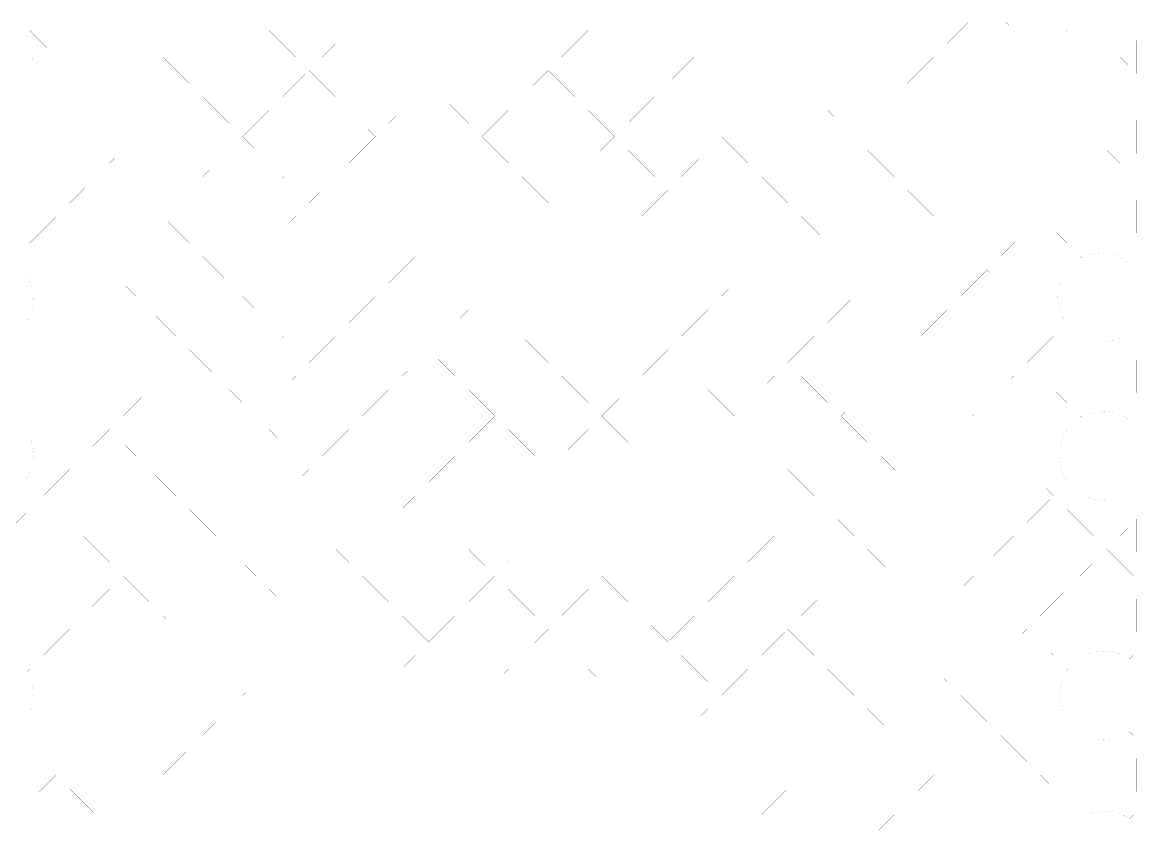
# Model space of a CAD drawing. Extents: x 726 to 4465, y 139 to 737.
# Drawn here: x 3950.43 to 3993.56, y 504.66 to 535.47 of the extents above; entities that cross this region are included whole.
import ezdxf

# ---------------------------------------------------------------- set-up
doc = ezdxf.new("R2010")
doc.units = 0
doc.layers.add('d_area', color=4, linetype='Continuous')
doc.layers.add('e_area', color=95, linetype='Continuous')

# ---------------------------------------------------------------- blocks, each defined once
blk = doc.blocks.new('PAD_R3')
at = {"layer": 'e_area', "const_width": 0.5}
blk.add_lwpolyline([(0.25, 0, 1), (-0.25, 0, 1)], format="xyb", close=True, dxfattribs=at)

msp = doc.modelspace()

# ---------------------------------------------------------------- linework, layer by layer
at = {"layer": 'd_area', "const_width": 0.00096}
for points in [[(3923.214, 475.222), (3923.214, 535.466), (4041.191, 535.466), (4041.191, 475.222), (3923.214, 475.222), (3923.214, 535.466), (3939.335, 535.466), (3939.335, 491.631, -0.112724), (3935.587, 475.222)], [(3950.562, 535.007, -0.14439), (3950.835, 534.08, -0.131148), (3950.608, 533.23), (3950.714, 533.124), (3951.732, 534.141), (3950.714, 535.159)], [(3991.131, 526.469), (3991.197, 526.403, -0.117767), (3991.968, 526.587, -0.156746), (3992.962, 526.268), (3993.164, 526.469), (3992.147, 527.485)], [(3950.563, 525.8, -0.150706), (3950.859, 524.839, -0.130085), (3950.636, 523.995), (3950.714, 523.916), (3951.732, 524.934), (3950.714, 525.952)], [(3991.145, 523.385), (3992.147, 522.383), (3993.165, 523.4), (3993.025, 523.54, -0.168526), (3991.968, 523.173, -0.126538)], [(3991.13, 520.33), (3991.176, 520.284, -0.129547), (3992.017, 520.506, -0.157796), (3993.017, 520.182), (3993.165, 520.33), (3992.147, 521.348)], [(3950.584, 517.909), (3950.714, 517.779), (3951.732, 518.797), (3950.714, 519.814), (3950.622, 519.722, -0.135664), (3950.864, 518.845, -0.146235)], [(3989.596, 518.797), (3990.614, 517.779), (3990.634, 517.799, -0.157794), (3990.31, 518.799, -0.157007), (3990.631, 519.795), (3990.612, 519.813)], [(3991.131, 517.262), (3992.147, 516.245), (3993.164, 517.262), (3993.013, 517.413, -0.157007), (3992.017, 517.092, -0.12875), (3991.18, 517.311)], [(3991.13, 511.123), (3991.19, 511.062, -0.131664), (3992.044, 511.291, -0.153862), (3993.022, 510.983), (3993.164, 511.124), (3992.147, 512.141)], [(3950.596, 508.689), (3950.714, 508.571), (3951.732, 509.589), (3950.715, 510.606), (3950.605, 510.495, -0.139105), (3950.859, 509.599, -0.141489)], [(3989.596, 509.589), (3990.612, 508.573), (3990.645, 508.605, -0.153868), (3990.337, 509.584, -0.154921), (3990.649, 510.569), (3990.612, 510.606)], [(3991.13, 508.055), (3992.147, 507.038), (3993.164, 508.054), (3993.028, 508.19, -0.154907), (3992.044, 507.877, -0.132734), (3991.184, 508.11)], [(3991.13, 504.985), (3991.213, 504.902, -0.133539), (3992.078, 505.137, -0.148601), (3993.028, 504.848), (3993.165, 504.985), (3992.147, 506.003)]]:
    msp.add_lwpolyline(points, format="xyb", close=True, dxfattribs=at)
for points in [[(3946.916, 535.466), (3951.442, 535.466), (3952.249, 534.659), (3953.056, 535.466), (3954.512, 535.466), (3955.319, 534.659), (3956.126, 535.466), (3957.581, 535.466), (3958.387, 534.66), (3959.193, 535.466), (3960.649, 535.466), (3961.456, 534.659), (3962.263, 535.466), (3963.719, 535.466), (3964.525, 534.66), (3965.331, 535.466), (3966.788, 535.466), (3967.594, 534.659), (3968.401, 535.466), (3969.857, 535.466), (3970.664, 534.659), (3971.471, 535.466), (3972.927, 535.466), (3973.734, 534.659), (3974.541, 535.466), (3975.994, 535.466), (3976.801, 534.659), (3977.608, 535.466), (3979.064, 535.466), (3979.87, 534.66), (3980.676, 535.466), (3982.134, 535.466), (3982.94, 534.66), (3983.746, 535.466), (3985.202, 535.466), (3986.009, 534.659), (3986.816, 535.466), (3988.272, 535.466), (3989.079, 534.659), (3989.885, 535.466), (3991.339, 535.466), (3992.146, 534.659), (3992.953, 535.466), (3994.277, 535.466)], [(3993.302, 534.78), (3992.663, 534.141)], [(3993.302, 533.503), (3993.302, 534.78)], [(3992.663, 534.141), (3993.302, 533.503)], [(3993.302, 531.71), (3992.665, 531.073)], [(3993.302, 530.435), (3993.302, 531.71)], [(3992.665, 531.073), (3993.302, 530.435)], [(3993.302, 528.64), (3992.665, 528.003)], [(3993.302, 527.365), (3993.302, 528.64)], [(3992.665, 528.003), (3993.302, 527.365)], [(3989.596, 524.934), (3990.473, 524.057)], [(3993.302, 522.503), (3992.665, 521.865)], [(3993.302, 521.228), (3993.302, 522.503)], [(3992.665, 521.865), (3993.302, 521.228)], [(3993.302, 516.365), (3992.665, 515.728)], [(3993.302, 515.09), (3993.302, 516.365)], [(3992.665, 515.728), (3993.302, 515.09)], [(3993.302, 513.295), (3992.665, 512.658)], [(3993.302, 512.021), (3993.302, 513.295)], [(3992.665, 512.658), (3993.302, 512.021)], [(3993.302, 507.158), (3992.665, 506.52)], [(3993.302, 505.883), (3993.302, 507.158)], [(3992.665, 506.52), (3993.302, 505.883)]]:
    msp.add_lwpolyline(points, dxfattribs=at)
for points in [[(3952.766, 534.141), (3953.784, 533.124), (3954.802, 534.141), (3953.784, 535.159)], [(3955.836, 534.141), (3956.853, 533.125), (3957.87, 534.142), (3956.854, 535.159)], [(3958.905, 534.142), (3959.922, 533.125), (3960.939, 534.141), (3959.921, 535.159)], [(3961.974, 534.141), (3962.99, 533.125), (3964.008, 534.143), (3962.991, 535.159)], [(3965.042, 534.143), (3966.06, 533.125), (3967.077, 534.142), (3966.06, 535.16)], [(3968.112, 534.142), (3969.129, 533.124), (3970.147, 534.141), (3969.129, 535.159)], [(3971.181, 534.141), (3972.199, 533.124), (3973.216, 534.141), (3972.199, 535.159)], [(3974.251, 534.141), (3975.267, 533.125), (3976.284, 534.141), (3975.267, 535.158)], [(3977.318, 534.141), (3978.335, 533.125), (3979.353, 534.143), (3978.336, 535.159)], [(3980.387, 534.143), (3981.405, 533.125), (3982.423, 534.143), (3981.405, 535.16)], [(3983.457, 534.143), (3984.475, 533.125), (3985.491, 534.141), (3984.474, 535.159)], [(3986.526, 534.141), (3987.544, 533.124), (3988.561, 534.141), (3987.544, 535.159)], [(3989.596, 534.141), (3990.612, 533.125), (3991.629, 534.141), (3990.612, 535.158)], [(3951.231, 532.606), (3952.249, 531.589), (3953.267, 532.606), (3952.249, 533.624)], [(3954.301, 532.606), (3955.318, 531.59), (3956.335, 532.608), (3955.319, 533.624)], [(3957.37, 532.608), (3958.388, 531.59), (3959.405, 532.607), (3958.387, 533.625)], [(3960.44, 532.607), (3961.456, 531.591), (3962.473, 532.608), (3961.456, 533.624)], [(3963.507, 532.608), (3964.525, 531.59), (3965.543, 532.608), (3964.525, 533.625)], [(3966.577, 532.608), (3967.595, 531.59), (3968.612, 532.607), (3967.594, 533.625)], [(3969.647, 532.607), (3970.664, 531.589), (3971.681, 532.606), (3970.664, 533.624)], [(3972.716, 532.606), (3973.733, 531.59), (3974.75, 532.608), (3973.734, 533.624)], [(3975.785, 532.608), (3976.801, 531.591), (3977.818, 532.608), (3976.801, 533.624)], [(3978.852, 532.608), (3979.87, 531.59), (3980.888, 532.608), (3979.87, 533.625)], [(3981.922, 532.608), (3982.94, 531.59), (3983.958, 532.608), (3982.94, 533.625)], [(3984.992, 532.608), (3986.01, 531.59), (3987.026, 532.606), (3986.009, 533.624)], [(3988.061, 532.606), (3989.077, 531.59), (3990.095, 532.608), (3989.079, 533.624)], [(3991.13, 532.608), (3992.147, 531.59), (3993.164, 532.606), (3992.146, 533.624)], [(3949.697, 531.073), (3950.715, 530.055), (3951.732, 531.071), (3950.714, 532.089)], [(3952.766, 531.071), (3953.783, 530.055), (3954.8, 531.073), (3953.784, 532.089)], [(3955.835, 531.073), (3956.853, 530.055), (3957.87, 531.073), (3956.853, 532.09)], [(3958.905, 531.073), (3959.921, 530.056), (3960.939, 531.073), (3959.922, 532.09)], [(3961.973, 531.073), (3962.991, 530.056), (3964.008, 531.073), (3962.99, 532.09)], [(3965.042, 531.073), (3966.06, 530.055), (3967.078, 531.073), (3966.06, 532.09)], [(3968.112, 531.073), (3969.13, 530.055), (3970.147, 531.072), (3969.129, 532.09)], [(3971.182, 531.072), (3972.198, 530.055), (3973.215, 531.073), (3972.199, 532.089)], [(3974.25, 531.073), (3975.266, 530.056), (3976.284, 531.074), (3975.267, 532.09)], [(3977.318, 531.074), (3978.336, 530.056), (3979.353, 531.073), (3978.335, 532.09)], [(3980.387, 531.073), (3981.405, 530.055), (3982.423, 531.073), (3981.405, 532.09)], [(3983.457, 531.073), (3984.475, 530.055), (3985.493, 531.073), (3984.475, 532.09)], [(3986.527, 531.073), (3987.544, 530.056), (3988.56, 531.073), (3987.544, 532.089)], [(3989.595, 531.073), (3990.612, 530.055), (3991.63, 531.073), (3990.612, 532.09)], [(3951.232, 529.538), (3952.249, 528.521), (3953.265, 529.538), (3952.249, 530.554)], [(3954.3, 529.538), (3955.318, 528.52), (3956.335, 529.538), (3955.318, 530.555)], [(3957.37, 529.538), (3958.386, 528.521), (3959.404, 529.539), (3958.388, 530.555)], [(3960.439, 529.539), (3961.456, 528.521), (3962.474, 529.538), (3961.456, 530.556)], [(3963.508, 529.538), (3964.526, 528.521), (3965.543, 529.538), (3964.525, 530.555)], [(3966.577, 529.538), (3967.595, 528.52), (3968.613, 529.538), (3967.595, 530.555)], [(3969.647, 529.538), (3970.664, 528.521), (3971.681, 529.538), (3970.664, 530.555)], [(3972.715, 529.538), (3973.732, 528.522), (3974.749, 529.539), (3973.733, 530.555)], [(3975.784, 529.539), (3976.801, 528.521), (3977.819, 529.539), (3976.801, 530.557)], [(3978.853, 529.539), (3979.871, 528.521), (3980.888, 529.538), (3979.87, 530.555)], [(3981.922, 529.538), (3982.94, 528.52), (3983.958, 529.538), (3982.94, 530.555)], [(3984.992, 529.538), (3986.009, 528.521), (3987.026, 529.539), (3986.01, 530.555)], [(3988.061, 529.539), (3989.079, 528.521), (3990.095, 529.538), (3989.077, 530.555)], [(3991.13, 529.538), (3992.147, 528.52), (3993.165, 529.538), (3992.147, 530.555)], [(3949.697, 528.003), (3950.714, 526.986), (3951.732, 528.004), (3950.715, 529.02)], [(3952.766, 528.004), (3953.784, 526.986), (3954.8, 528.003), (3953.783, 529.02)], [(3955.835, 528.003), (3956.851, 526.986), (3957.869, 528.004), (3956.853, 529.02)], [(3958.904, 528.004), (3959.921, 526.986), (3960.939, 528.004), (3959.921, 529.022)], [(3961.974, 528.004), (3962.991, 526.986), (3964.009, 528.003), (3962.991, 529.021)], [(3965.043, 528.003), (3966.061, 526.986), (3967.078, 528.003), (3966.06, 529.02)], [(3968.112, 528.003), (3969.129, 526.986), (3970.147, 528.004), (3969.13, 529.02)], [(3971.181, 528.004), (3972.198, 526.987), (3973.215, 528.004), (3972.198, 529.021)], [(3974.249, 528.004), (3975.267, 526.987), (3976.284, 528.004), (3975.266, 529.022)], [(3977.318, 528.004), (3978.336, 526.986), (3979.354, 528.004), (3978.336, 529.022)], [(3980.388, 528.004), (3981.406, 526.986), (3982.423, 528.003), (3981.405, 529.02)], [(3983.457, 528.003), (3984.474, 526.986), (3985.492, 528.004), (3984.475, 529.02)], [(3986.526, 528.004), (3987.544, 526.986), (3988.561, 528.004), (3987.544, 529.021)], [(3989.596, 528.004), (3990.614, 526.986), (3991.63, 528.003), (3990.612, 529.02)], [(3951.231, 526.469), (3952.249, 525.451), (3953.267, 526.469), (3952.249, 527.487)], [(3954.301, 526.469), (3955.318, 525.452), (3956.334, 526.469), (3955.318, 527.485)], [(3957.369, 526.469), (3958.386, 525.451), (3959.404, 526.469), (3958.386, 527.487)], [(3960.439, 526.469), (3961.456, 525.451), (3962.474, 526.469), (3961.456, 527.487)], [(3963.509, 526.469), (3964.526, 525.451), (3965.544, 526.468), (3964.526, 527.486)], [(3966.578, 526.468), (3967.595, 525.452), (3968.612, 526.469), (3967.595, 527.485)], [(3969.646, 526.469), (3970.663, 525.452), (3971.68, 526.47), (3970.664, 527.487)], [(3972.715, 526.47), (3973.733, 525.452), (3974.749, 526.469), (3973.732, 527.487)], [(3975.784, 526.469), (3976.802, 525.452), (3977.819, 526.469), (3976.801, 527.487)], [(3978.853, 526.469), (3979.871, 525.451), (3980.889, 526.469), (3979.871, 527.487)], [(3981.923, 526.469), (3982.94, 525.452), (3983.957, 526.469), (3982.94, 527.485)], [(3984.991, 526.469), (3986.009, 525.451), (3987.026, 526.469), (3986.009, 527.486)], [(3988.061, 526.469), (3989.079, 525.451), (3990.096, 526.469), (3989.079, 527.487)], [(3952.766, 524.934), (3953.783, 523.917), (3954.8, 524.935), (3953.784, 525.952)], [(3955.835, 524.935), (3956.853, 523.917), (3957.869, 524.934), (3956.851, 525.952)], [(3958.904, 524.934), (3959.921, 523.916), (3960.939, 524.934), (3959.921, 525.952)], [(3961.974, 524.934), (3962.991, 523.916), (3964.009, 524.934), (3962.991, 525.952)], [(3965.044, 524.934), (3966.06, 523.917), (3967.077, 524.935), (3966.061, 525.951)], [(3968.112, 524.935), (3969.128, 523.918), (3970.145, 524.935), (3969.129, 525.952)], [(3971.18, 524.935), (3972.198, 523.917), (3973.215, 524.935), (3972.198, 525.953)], [(3974.25, 524.935), (3975.267, 523.917), (3976.284, 524.934), (3975.267, 525.952)], [(3977.319, 524.934), (3978.337, 523.917), (3979.354, 524.934), (3978.336, 525.952)], [(3980.388, 524.934), (3981.405, 523.917), (3982.423, 524.935), (3981.406, 525.952)], [(3983.457, 524.935), (3984.475, 523.917), (3985.491, 524.934), (3984.474, 525.951)], [(3986.526, 524.934), (3987.544, 523.916), (3988.561, 524.934), (3987.544, 525.952)], [(3951.231, 523.399), (3952.248, 522.382), (3953.266, 523.4), (3952.249, 524.417)], [(3954.3, 523.4), (3955.318, 522.383), (3956.335, 523.4), (3955.318, 524.418)], [(3957.37, 523.4), (3958.388, 522.383), (3959.404, 523.399), (3958.386, 524.417)], [(3960.439, 523.399), (3961.456, 522.381), (3962.474, 523.399), (3961.456, 524.417)], [(3963.509, 523.399), (3964.525, 522.382), (3965.543, 523.4), (3964.526, 524.417)], [(3966.577, 523.4), (3967.594, 522.384), (3968.611, 523.401), (3967.595, 524.417)], [(3969.645, 523.401), (3970.663, 522.383), (3971.68, 523.4), (3970.663, 524.418)], [(3972.715, 523.4), (3973.733, 522.383), (3974.75, 523.4), (3973.733, 524.418)], [(3975.785, 523.4), (3976.802, 522.383), (3977.819, 523.399), (3976.802, 524.417)], [(3978.854, 523.399), (3979.871, 522.383), (3980.888, 523.4), (3979.871, 524.417)], [(3981.922, 523.4), (3982.94, 522.383), (3983.958, 523.4), (3982.94, 524.418)], [(3984.992, 523.4), (3986.01, 522.383), (3987.026, 523.399), (3986.009, 524.417)], [(3988.061, 523.399), (3989.077, 522.383), (3990.095, 523.4), (3989.079, 524.417)], [(3949.697, 521.865), (3950.714, 520.849), (3951.731, 521.865), (3950.714, 522.882)], [(3952.765, 521.865), (3953.783, 520.848), (3954.8, 521.865), (3953.783, 522.883)], [(3955.835, 521.865), (3956.853, 520.848), (3957.87, 521.865), (3956.853, 522.883)], [(3958.905, 521.865), (3959.923, 520.848), (3960.939, 521.864), (3959.921, 522.882)], [(3961.974, 521.864), (3962.99, 520.848), (3964.008, 521.865), (3962.991, 522.882)], [(3965.042, 521.865), (3966.059, 520.849), (3967.077, 521.866), (3966.06, 522.883)], [(3968.111, 521.866), (3969.129, 520.849), (3970.146, 521.866), (3969.128, 522.884)], [(3971.18, 521.866), (3972.198, 520.848), (3973.215, 521.865), (3972.198, 522.883)], [(3974.25, 521.865), (3975.267, 520.848), (3976.285, 521.865), (3975.267, 522.883)], [(3977.32, 521.865), (3978.337, 520.848), (3979.353, 521.865), (3978.337, 522.882)], [(3980.388, 521.865), (3981.405, 520.848), (3982.423, 521.865), (3981.405, 522.883)], [(3983.457, 521.865), (3984.475, 520.848), (3985.493, 521.865), (3984.475, 522.883)], [(3986.527, 521.865), (3987.544, 520.849), (3988.56, 521.865), (3987.544, 522.882)], [(3989.595, 521.865), (3990.612, 520.848), (3991.63, 521.865), (3990.612, 522.883)], [(3951.231, 520.331), (3952.249, 519.314), (3953.265, 520.33), (3952.248, 521.348)], [(3954.3, 520.33), (3955.318, 519.313), (3956.335, 520.33), (3955.318, 521.348)], [(3957.37, 520.33), (3958.388, 519.313), (3959.405, 520.33), (3958.388, 521.348)], [(3960.44, 520.33), (3961.456, 519.314), (3962.473, 520.33), (3961.456, 521.347)], [(3963.507, 520.33), (3964.524, 519.314), (3965.542, 520.331), (3964.525, 521.348)], [(3966.576, 520.331), (3967.594, 519.314), (3968.612, 520.331), (3967.594, 521.349)], [(3969.646, 520.331), (3970.664, 519.314), (3971.681, 520.331), (3970.663, 521.349)], [(3972.715, 520.331), (3973.733, 519.313), (3974.75, 520.33), (3973.733, 521.348)], [(3975.785, 520.33), (3976.802, 519.313), (3977.819, 520.331), (3976.802, 521.348)], [(3978.854, 520.331), (3979.871, 519.314), (3980.888, 520.331), (3979.871, 521.348)], [(3981.922, 520.331), (3982.94, 519.313), (3983.958, 520.33), (3982.94, 521.348)], [(3984.992, 520.33), (3986.009, 519.314), (3987.026, 520.331), (3986.01, 521.348)], [(3988.061, 520.331), (3989.079, 519.314), (3990.095, 520.33), (3989.077, 521.348)], [(3952.766, 518.797), (3953.784, 517.779), (3954.8, 518.795), (3953.783, 519.813)], [(3955.835, 518.795), (3956.853, 517.778), (3957.87, 518.795), (3956.853, 519.813)], [(3958.905, 518.795), (3959.921, 517.779), (3960.939, 518.797), (3959.923, 519.813)], [(3961.974, 518.797), (3962.99, 517.78), (3964.007, 518.797), (3962.99, 519.813)], [(3965.041, 518.797), (3966.059, 517.779), (3967.077, 518.797), (3966.059, 519.814)], [(3968.111, 518.797), (3969.129, 517.779), (3970.147, 518.797), (3969.129, 519.814)], [(3971.181, 518.797), (3972.199, 517.779), (3973.216, 518.796), (3972.198, 519.814)], [(3974.25, 518.796), (3975.267, 517.779), (3976.284, 518.796), (3975.267, 519.813)], [(3977.319, 518.796), (3978.336, 517.779), (3979.354, 518.797), (3978.337, 519.814)], [(3980.388, 518.797), (3981.406, 517.779), (3982.423, 518.796), (3981.405, 519.813)], [(3983.457, 518.796), (3984.474, 517.779), (3985.491, 518.797), (3984.475, 519.813)], [(3986.526, 518.797), (3987.544, 517.779), (3988.561, 518.797), (3987.544, 519.814)], [(3951.231, 517.262), (3952.249, 516.244), (3953.267, 517.262), (3952.249, 518.279)], [(3954.301, 517.262), (3955.319, 516.244), (3956.335, 517.26), (3955.318, 518.278)], [(3957.37, 517.26), (3958.386, 516.244), (3959.404, 517.262), (3958.388, 518.278)], [(3960.439, 517.262), (3961.455, 516.245), (3962.473, 517.263), (3961.456, 518.279)], [(3963.507, 517.263), (3964.525, 516.245), (3965.542, 517.262), (3964.524, 518.279)], [(3966.576, 517.262), (3967.594, 516.244), (3968.612, 517.262), (3967.594, 518.279)], [(3969.646, 517.262), (3970.664, 516.244), (3971.681, 517.262), (3970.664, 518.279)], [(3972.716, 517.262), (3973.733, 516.245), (3974.75, 517.262), (3973.733, 518.279)], [(3975.784, 517.262), (3976.802, 516.244), (3977.819, 517.262), (3976.802, 518.279)], [(3978.853, 517.262), (3979.871, 516.244), (3980.889, 517.262), (3979.871, 518.279)], [(3981.923, 517.262), (3982.94, 516.245), (3983.957, 517.262), (3982.94, 518.278)], [(3984.991, 517.262), (3986.009, 516.244), (3987.026, 517.262), (3986.009, 518.279)], [(3988.061, 517.262), (3989.079, 516.244), (3990.096, 517.262), (3989.079, 518.279)], [(3949.696, 515.727), (3950.714, 514.709), (3951.732, 515.727), (3950.714, 516.744)], [(3952.766, 515.727), (3953.784, 514.709), (3954.802, 515.727), (3953.784, 516.744)], [(3955.836, 515.727), (3956.853, 514.71), (3957.869, 515.727), (3956.853, 516.743)], [(3958.904, 515.727), (3959.92, 514.71), (3960.938, 515.728), (3959.921, 516.744)], [(3961.972, 515.728), (3962.99, 514.71), (3964.008, 515.728), (3962.99, 516.746)], [(3965.042, 515.728), (3966.06, 514.71), (3967.077, 515.727), (3966.059, 516.744)], [(3968.111, 515.727), (3969.129, 514.709), (3970.147, 515.727), (3969.129, 516.744)], [(3971.181, 515.727), (3972.198, 514.71), (3973.216, 515.727), (3972.199, 516.744)], [(3974.25, 515.727), (3975.267, 514.71), (3976.284, 515.727), (3975.267, 516.744)], [(3977.319, 515.727), (3978.337, 514.709), (3979.354, 515.727), (3978.336, 516.744)], [(3980.388, 515.727), (3981.405, 514.71), (3982.423, 515.728), (3981.406, 516.744)], [(3983.457, 515.728), (3984.475, 514.71), (3985.492, 515.727), (3984.474, 516.745)], [(3986.526, 515.727), (3987.544, 514.709), (3988.561, 515.727), (3987.544, 516.744)], [(3989.596, 515.727), (3990.612, 514.71), (3991.63, 515.728), (3990.614, 516.744)], [(3951.231, 514.192), (3952.249, 513.174), (3953.267, 514.192), (3952.249, 515.209)], [(3954.301, 514.192), (3955.318, 513.175), (3956.335, 514.193), (3955.319, 515.209)], [(3957.37, 514.193), (3958.386, 513.176), (3959.403, 514.193), (3958.386, 515.209)], [(3960.437, 514.193), (3961.455, 513.175), (3962.473, 514.193), (3961.455, 515.211)], [(3963.507, 514.193), (3964.525, 513.175), (3965.543, 514.193), (3964.525, 515.211)], [(3966.577, 514.193), (3967.595, 513.175), (3968.612, 514.192), (3967.594, 515.209)], [(3969.646, 514.192), (3970.663, 513.175), (3971.681, 514.192), (3970.664, 515.209)], [(3972.715, 514.192), (3973.732, 513.175), (3974.75, 514.193), (3973.733, 515.21)], [(3975.785, 514.193), (3976.802, 513.175), (3977.819, 514.192), (3976.802, 515.21)], [(3978.854, 514.192), (3979.87, 513.175), (3980.888, 514.193), (3979.871, 515.209)], [(3981.922, 514.193), (3982.94, 513.175), (3983.958, 514.193), (3982.94, 515.211)], [(3984.992, 514.193), (3986.01, 513.175), (3987.026, 514.192), (3986.009, 515.21)], [(3988.061, 514.192), (3989.078, 513.175), (3990.095, 514.193), (3989.079, 515.209)], [(3991.13, 514.193), (3992.147, 513.175), (3993.165, 514.193), (3992.147, 515.211)], [(3949.697, 512.658), (3950.715, 511.64), (3951.732, 512.657), (3950.714, 513.674)], [(3952.766, 512.657), (3953.783, 511.64), (3954.8, 512.658), (3953.784, 513.674)], [(3955.835, 512.658), (3956.851, 511.641), (3957.869, 512.659), (3956.853, 513.676)], [(3958.904, 512.659), (3959.921, 511.641), (3960.938, 512.658), (3959.92, 513.676)], [(3961.972, 512.658), (3962.99, 511.64), (3964.008, 512.658), (3962.99, 513.676)], [(3965.042, 512.658), (3966.06, 511.64), (3967.078, 512.658), (3966.06, 513.676)], [(3968.112, 512.658), (3969.129, 511.641), (3970.146, 512.657), (3969.129, 513.674)], [(3971.18, 512.657), (3972.198, 511.64), (3973.215, 512.658), (3972.198, 513.675)], [(3974.25, 512.658), (3975.267, 511.64), (3976.285, 512.658), (3975.267, 513.676)], [(3977.32, 512.658), (3978.336, 511.641), (3979.353, 512.658), (3978.337, 513.675)], [(3980.388, 512.658), (3981.405, 511.64), (3982.423, 512.658), (3981.405, 513.676)], [(3983.457, 512.658), (3984.475, 511.64), (3985.493, 512.658), (3984.475, 513.676)], [(3986.527, 512.658), (3987.544, 511.641), (3988.56, 512.658), (3987.544, 513.674)], [(3989.595, 512.658), (3990.612, 511.64), (3991.63, 512.658), (3990.612, 513.676)], [(3951.232, 511.123), (3952.249, 510.106), (3953.266, 511.123), (3952.249, 512.139)], [(3954.3, 511.123), (3955.316, 510.106), (3956.334, 511.124), (3955.318, 512.141)], [(3957.369, 511.124), (3958.386, 510.106), (3959.404, 511.124), (3958.386, 512.142)], [(3960.439, 511.124), (3961.456, 510.106), (3962.473, 511.123), (3961.455, 512.141)], [(3963.507, 511.123), (3964.525, 510.105), (3965.543, 511.123), (3964.525, 512.141)], [(3966.577, 511.123), (3967.594, 510.106), (3968.612, 511.123), (3967.595, 512.141)], [(3969.647, 511.123), (3970.664, 510.106), (3971.68, 511.123), (3970.663, 512.14)], [(3972.715, 511.123), (3973.733, 510.105), (3974.75, 511.123), (3973.732, 512.141)], [(3975.785, 511.123), (3976.801, 510.106), (3977.819, 511.124), (3976.802, 512.141)], [(3978.853, 511.124), (3979.871, 510.106), (3980.888, 511.123), (3979.87, 512.141)], [(3981.922, 511.123), (3982.94, 510.105), (3983.958, 511.123), (3982.94, 512.141)], [(3984.992, 511.123), (3986.009, 510.106), (3987.026, 511.124), (3986.01, 512.141)], [(3988.061, 511.124), (3989.079, 510.106), (3990.095, 511.123), (3989.078, 512.141)], [(3952.766, 509.589), (3953.783, 508.573), (3954.799, 509.589), (3953.783, 510.606)], [(3955.834, 509.589), (3956.851, 508.571), (3957.869, 509.589), (3956.851, 510.607)], [(3958.904, 509.589), (3959.921, 508.571), (3960.939, 509.589), (3959.921, 510.607)], [(3961.974, 509.589), (3962.991, 508.571), (3964.008, 509.588), (3962.99, 510.606)], [(3965.042, 509.588), (3966.06, 508.571), (3967.077, 509.588), (3966.06, 510.606)], [(3968.112, 509.588), (3969.129, 508.571), (3970.147, 509.589), (3969.129, 510.606)], [(3971.181, 509.589), (3972.199, 508.571), (3973.215, 509.588), (3972.198, 510.606)], [(3974.25, 509.588), (3975.266, 508.571), (3976.284, 509.589), (3975.267, 510.606)], [(3977.318, 509.589), (3978.336, 508.571), (3979.354, 509.589), (3978.336, 510.607)], [(3980.388, 509.589), (3981.406, 508.571), (3982.423, 509.588), (3981.405, 510.606)], [(3983.457, 509.588), (3984.474, 508.571), (3985.492, 509.589), (3984.475, 510.606)], [(3986.526, 509.589), (3987.544, 508.571), (3988.561, 509.589), (3987.544, 510.607)], [(3951.231, 508.054), (3952.248, 507.038), (3953.265, 508.055), (3952.249, 509.072)], [(3954.3, 508.055), (3955.318, 507.038), (3956.334, 508.054), (3955.316, 509.072)], [(3957.369, 508.054), (3958.386, 507.036), (3959.404, 508.054), (3958.386, 509.072)], [(3960.439, 508.054), (3961.456, 507.036), (3962.474, 508.054), (3961.456, 509.072)], [(3963.509, 508.054), (3964.526, 507.037), (3965.542, 508.053), (3964.525, 509.071)], [(3966.577, 508.053), (3967.594, 507.036), (3968.612, 508.054), (3967.595, 509.071)], [(3969.646, 508.054), (3970.664, 507.036), (3971.681, 508.054), (3970.664, 509.072)], [(3972.716, 508.054), (3973.733, 507.038), (3974.749, 508.054), (3973.732, 509.071)], [(3975.784, 508.054), (3976.801, 507.036), (3977.819, 508.054), (3976.801, 509.072)], [(3978.853, 508.054), (3979.871, 507.036), (3980.889, 508.054), (3979.871, 509.072)], [(3981.923, 508.054), (3982.94, 507.037), (3983.957, 508.054), (3982.94, 509.071)], [(3984.991, 508.054), (3986.009, 507.037), (3987.026, 508.054), (3986.009, 509.072)], [(3988.061, 508.054), (3989.077, 507.038), (3990.095, 508.055), (3989.079, 509.072)], [(3949.696, 506.519), (3950.713, 505.503), (3951.731, 506.52), (3950.714, 507.537)], [(3952.765, 506.52), (3953.783, 505.503), (3954.8, 506.52), (3953.783, 507.538)], [(3955.835, 506.52), (3956.853, 505.503), (3957.869, 506.519), (3956.851, 507.537)], [(3958.904, 506.519), (3959.921, 505.501), (3960.939, 506.519), (3959.921, 507.537)], [(3961.974, 506.519), (3962.991, 505.502), (3964.009, 506.52), (3962.991, 507.537)], [(3965.043, 506.52), (3966.06, 505.503), (3967.077, 506.519), (3966.06, 507.536)], [(3968.111, 506.519), (3969.129, 505.501), (3970.147, 506.519), (3969.129, 507.537)], [(3971.181, 506.519), (3972.198, 505.503), (3973.215, 506.52), (3972.199, 507.537)], [(3974.25, 506.52), (3975.267, 505.503), (3976.284, 506.519), (3975.266, 507.537)], [(3977.318, 506.519), (3978.336, 505.501), (3979.354, 506.519), (3978.336, 507.537)], [(3980.388, 506.519), (3981.405, 505.502), (3982.423, 506.52), (3981.406, 507.537)], [(3983.457, 506.52), (3984.475, 505.503), (3985.492, 506.519), (3984.474, 507.537)], [(3986.526, 506.519), (3987.543, 505.503), (3988.56, 506.52), (3987.544, 507.537)], [(3989.595, 506.52), (3990.612, 505.503), (3991.63, 506.52), (3990.612, 507.538)], [(3951.23, 504.985), (3952.248, 503.968), (3953.265, 504.985), (3952.248, 506.003)], [(3954.3, 504.985), (3955.318, 503.968), (3956.335, 504.985), (3955.318, 506.003)], [(3957.37, 504.985), (3958.388, 503.968), (3959.404, 504.984), (3958.386, 506.002)], [(3960.439, 504.984), (3961.456, 503.967), (3962.474, 504.985), (3961.456, 506.002)], [(3963.508, 504.985), (3964.525, 503.968), (3965.543, 504.985), (3964.526, 506.002)], [(3966.577, 504.985), (3967.595, 503.968), (3968.612, 504.984), (3967.594, 506.002)], [(3969.646, 504.984), (3970.663, 503.968), (3971.68, 504.985), (3970.664, 506.002)], [(3972.715, 504.985), (3973.733, 503.968), (3974.75, 504.985), (3973.733, 506.003)], [(3975.785, 504.985), (3976.802, 503.968), (3977.819, 504.984), (3976.801, 506.002)], [(3978.853, 504.984), (3979.87, 503.968), (3980.888, 504.985), (3979.871, 506.002)], [(3981.922, 504.985), (3982.94, 503.968), (3983.958, 504.985), (3982.94, 506.003)], [(3984.992, 504.985), (3986.009, 503.969), (3987.025, 504.985), (3986.009, 506.002)], [(3988.06, 504.986), (3989.077, 503.968), (3990.095, 504.985), (3989.077, 506.003)]]:
    msp.add_lwpolyline(points, close=True, dxfattribs=at)
msp.add_lwpolyline([(3990.473, 524.057, -0.126539), (3990.261, 524.88, -0.168531), (3990.628, 525.937), (3990.614, 525.952), (3989.596, 524.934)], format="xyb", dxfattribs=at)

# ---------------------------------------------------------------- block references
at = {"layer": 'd_area', "xscale": 0.00096, "yscale": 0.00096, "zscale": 0.96}
for p in [(3993.302, 534.78), (3993.302, 534.78), (3992.663, 534.141), (3992.663, 534.141), (3993.302, 533.503), (3993.302, 533.503), (3993.302, 531.71), (3993.302, 531.71), (3992.665, 531.073), (3992.665, 531.073), (3993.302, 530.435), (3993.302, 530.435), (3993.302, 528.64), (3993.302, 528.64), (3992.665, 528.003), (3992.665, 528.003), (3993.302, 527.365), (3993.302, 527.365), (3989.596, 524.934), (3989.596, 524.934), (3990.473, 524.057), (3990.473, 524.057), (3993.302, 522.503), (3993.302, 522.503), (3992.665, 521.865), (3992.665, 521.865), (3993.302, 521.228), (3993.302, 521.228), (3993.302, 516.365), (3993.302, 516.365), (3992.665, 515.728), (3992.665, 515.728), (3993.302, 515.09), (3993.302, 515.09), (3993.302, 513.295), (3993.302, 513.295), (3992.665, 512.658), (3992.665, 512.658), (3993.302, 512.021), (3993.302, 512.021), (3993.302, 507.158), (3993.302, 507.158), (3992.665, 506.52), (3992.665, 506.52), (3993.302, 505.883), (3993.302, 505.883)]:
    msp.add_blockref('PAD_R3', p, dxfattribs=at)

doc.saveas('drawing.dxf')
